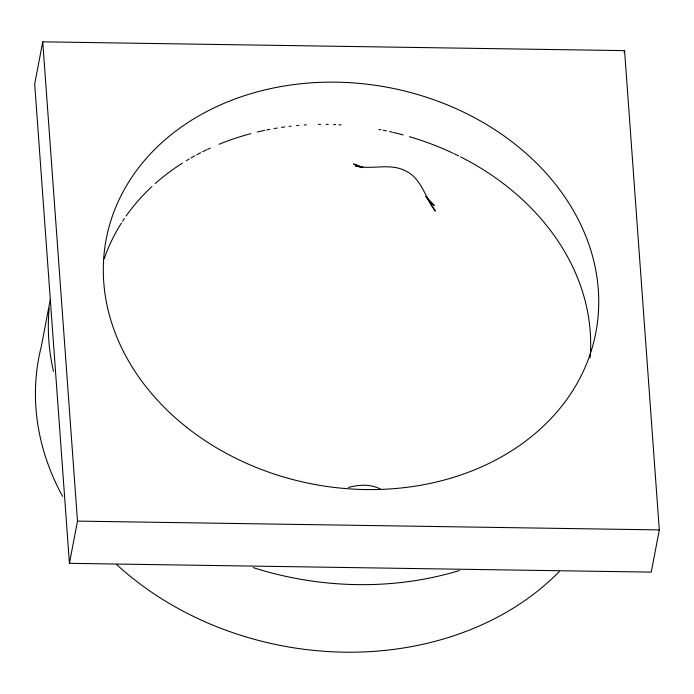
<?xml version="1.0" encoding="UTF-8"?>
<svg xmlns="http://www.w3.org/2000/svg" width="694" height="694" viewBox="0 0 694 694"><rect width="100%" height="100%" fill="white"/><g stroke="black" fill="none" stroke-linecap="round" stroke-linejoin="round"><path stroke-width="1.04" d="M42.75 41.831L34.7 84.052L69.426 563.328L651.25 572.125L659.3 529.904L624.574 50.627L42.75 41.831L77.485 521.107L69.426 563.328M50.237 299.817L41.371 346.254A293.198 237.504 10.8 0 0 62.616 496.375M624.166 52.735L624.574 50.627M348.414 487.457C358.867 484.594 370.483 483.918 380.381 489.027M77.485 521.107L659.3 529.904M363.127 167.627L355.345 165.901C372.175 170.23 390.427 162.379 406.424 171.349C421.839 179.139 425.301 198.206 435.329 211.089L426.628 197.538L434.227 205.502L425.552 196.367M363.144 167.488L353.558 163.949L362.025 167.358M104.23 258.628A249.224 201.876 10.8 0 1 121.45 223.008M122.586 221.239A249.224 201.876 10.8 0 1 124.339 218.593M126.152 215.973A249.224 201.876 10.8 0 1 151.943 186.547M155.204 183.589A249.224 201.876 10.8 0 1 182.565 163.038M186.278 160.739A249.224 201.876 10.8 0 1 189.098 159.065M190.989 157.963A249.224 201.876 10.8 0 1 194.823 155.82M196.749 154.771A249.224 201.876 10.8 0 1 200.644 152.732M202.605 151.743A249.224 201.876 10.8 0 1 206.552 149.817M207.497 149.366A249.224 201.876 10.8 0 1 210.343 148.048M219.078 144.274A249.224 201.876 10.8 0 1 250.898 133.63M257.257 132.034A249.224 201.876 10.8 0 1 264.718 130.368M266.782 129.943A249.224 201.876 10.8 0 1 269.905 129.336M274.095 128.572A249.224 201.876 10.8 0 1 277.27 128.043M281.521 127.392A249.224 201.876 10.8 0 1 284.731 126.941M289.034 126.395A249.224 201.876 10.8 0 1 291.194 126.152M296.607 125.597A249.224 201.876 10.8 0 1 298.784 125.406M304.224 124.998A249.224 201.876 10.8 0 1 306.41 124.859M318.416 124.408A249.224 201.876 10.8 0 1 320.602 124.373M326.041 124.373A249.224 201.876 10.8 0 1 328.21 124.391M333.562 124.521A249.224 201.876 10.8 0 1 335.714 124.599M338.941 124.747A249.224 201.876 10.8 0 1 341.101 124.868M378.95 129.44A249.224 201.876 10.8 0 1 381.084 129.839M383.218 130.255A249.224 201.876 10.8 0 1 386.402 130.906M389.568 131.591A249.224 201.876 10.8 0 1 391.668 132.06M392.717 132.302A249.224 201.876 10.8 0 1 403.188 134.931M409.46 136.692A249.224 201.876 10.8 0 1 452.87 153.105M453.824 153.556A249.224 201.876 10.8 0 1 458.673 155.907M460.599 156.879A249.224 201.876 10.8 0 1 590.1 357.844M459.341 570.546A293.198 237.504 10.8 0 1 253.189 567.605M53.473 371.368A293.198 237.504 10.8 0 1 49.161 308.257M559.303 571.552A293.198 237.504 10.8 0 1 116.826 564.716M186.617 427.261A249.224 201.876 10.8 0 0 593.691 342.203A249.224 201.876 10.8 0 0 272.768 88.147A249.224 201.876 10.8 0 0 186.617 427.261"/></g></svg>
